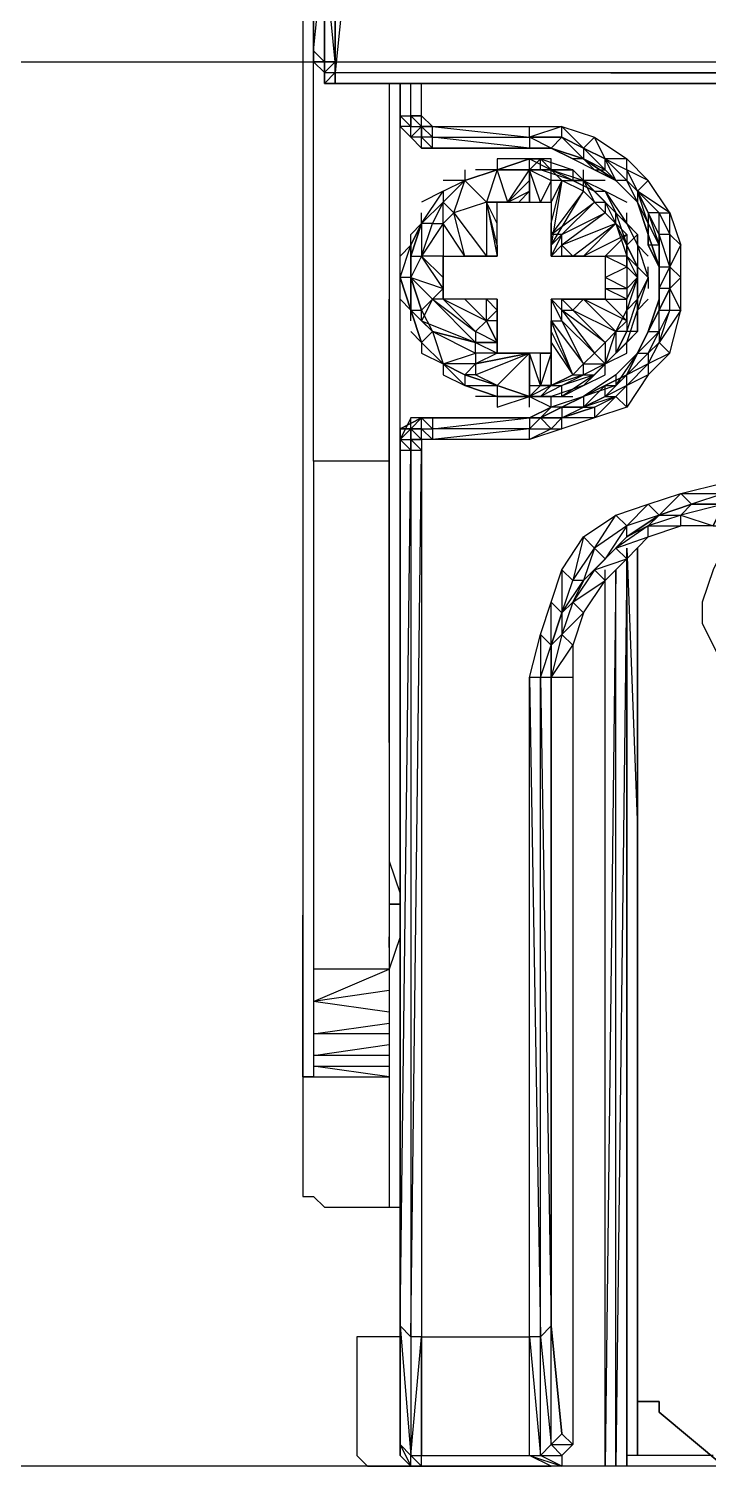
# Model space of a CAD drawing. Header units: millimetres. Extents: x 0 to 3881, y 0 to 2744.
# Drawn here: x 1731.34 to 1746.8, y 1938.23 to 1970.94 of the extents above; entities that cross this region are included whole.
import ezdxf

# ---------------------------------------------------------------- set-up
doc = ezdxf.new("R2010")
doc.units = ezdxf.units.MM

# ---------------------------------------------------------------- blocks, each defined once
blk = doc.blocks.new('A$C147918ED')
at = {"flags": 128}
for points in [[(104.678, 112.379), (104.678, 133.026), (104.678, 133.271), (104.433, 133.271), (104.187, 133.517), (0.737, 133.517), (0.491, 133.271), (0.246, 133.026), (0.246, 112.379), (0.246, 31.96), (0.491, 31.714), (0.491, 31.468), (0.737, 31.468), (1.965, 31.468), (2.211, 31.468), (2.456, 31.468), (102.468, 31.468), (102.713, 31.468), (102.959, 31.468)], [(0.491, 31.714), (0.246, 31.96), (0.246, 32.205), (0.491, 34.676), (0.491, 34.922), (0.491, 130.078), (0.491, 130.324), (0.246, 132.78), (0.246, 133.026)], [(0.246, 22.872), (0.246, 112.379), (0.246, 108.435), (0.246, 108.189), (0.246, 107.944), (0.246, 80.405), (0.246, 80.159), (0.246, 79.914), (0.246, 79.422), (0.246, 70.811), (0.246, 70.566), (0.246, 70.074), (0.246, 69.829), (0.246, 44.255), (0, 36.887), (0, 36.641), (0, 36.395)], [(0, 56.796), (0, 36.395), (0, 36.15), (0, 12.541)], [(0.983, 34.185), (0.737, 31.714), (0.737, 34.185), (0.737, 31.96), (0.491, 34.43), (0.491, 31.96), (0.491, 34.676)], [(0.491, 31.468), (0.737, 31.468), (0.737, 31.714), (0.737, 31.96), (0.491, 31.96)], [(0.737, 31.714), (0.737, 31.96)], [(1.965, 31.468), (1.965, 26.556), (1.965, 22.872), (0.246, 22.872), (0.246, 11.313), (0.246, 10.576), (0.246, 9.839), (0.246, 9.348), (0.246, 9.102), (0.246, 8.857), (0, 8.857), (0, 9.102), (0, 9.594), (0, 10.331), (0, 10.822), (0, 11.804), (0, 12.541), (0, 6.386), (0, 6.141), (0.246, 6.141), (0.491, 5.895), (1.965, 5.895)], [(0.491, 31.468), (0.491, 31.714)], [(2.211, 30.486), (2.211, 30.732), (2.456, 30.732), (2.456, 31.468)], [(2.456, 30.486), (2.456, 30.732), (2.702, 30.732), (2.702, 31.468)], [(1.965, 17.945), (1.965, 16.717), (1.965, 16.471), (1.965, 16.225), (1.965, 15.734), (1.965, 15.243), (1.965, 14.506), (1.965, 13.769), (2.211, 13.032), (2.211, 12.05), (1.965, 11.313), (1.965, 10.576), (1.965, 9.839), (1.965, 9.348), (1.965, 8.857), (1.965, 8.611), (1.965, 8.351), (1.965, 5.895), (2.211, 5.895), (2.211, 23.117), (2.211, 30.732)], [(2.211, 30.486), (2.456, 30.24), (2.456, 30.486), (2.456, 30.732), (2.456, 30.486)], [(2.456, 30.24), (2.702, 30.486), (2.456, 30.732)], [(2.702, 29.995), (2.948, 29.995), (2.702, 30.24), (2.702, 30.486), (2.948, 30.486), (2.702, 30.486)], [(2.702, 30.486), (2.948, 30.24), (2.948, 30.486)], [(2.948, 30.486), (5.158, 30.486), (5.895, 30.486), (6.632, 30.24), (7.369, 29.749), (7.86, 29.258)], [(2.948, 30.486), (5.158, 30.24), (5.158, 30.486)], [(5.895, 30.24), (5.895, 30.486), (5.158, 30.24), (5.158, 30.486)], [(6.878, 29.749), (6.632, 30.24), (6.386, 29.995), (5.895, 30.486)], [(2.948, 29.995), (2.948, 30.24), (2.702, 30.24)], [(5.158, 30.24), (5.158, 29.995)], [(5.158, 29.995), (2.948, 29.995), (5.158, 29.995), (5.649, 29.995), (6.386, 29.749), (7.123, 29.258), (7.614, 28.767), (7.86, 28.03), (8.106, 27.293), (8.106, 26.556), (7.86, 25.819), (7.614, 25.328), (7.123, 24.837), (6.386, 24.345), (5.649, 24.1), (5.158, 23.854), (2.948, 23.854), (2.702, 23.854), (2.456, 23.854), (2.211, 23.363), (2.211, 23.117), (2.211, 23.363), (2.456, 23.609), (2.456, 23.854)], [(5.649, 29.995), (5.158, 29.995)], [(5.158, 29.995), (5.649, 29.995)], [(4.667, 28.767), (4.421, 28.767), (4.667, 28.767), (4.421, 29.503), (4.176, 28.767), (4.176, 27.539), (3.684, 27.539), (3.193, 28.275)], [(3.684, 29.503), (3.684, 29.258), (4.421, 29.503), (3.93, 29.503)], [(4.421, 28.275), (4.421, 28.767), (4.176, 28.767), (4.667, 28.767), (5.158, 29.503)], [(4.667, 28.767), (4.913, 28.767), (5.158, 29.012), (5.158, 28.767), (5.404, 28.767), (5.158, 29.503)], [(5.649, 29.503), (5.404, 29.749), (5.158, 29.749), (5.404, 29.749), (5.158, 29.503), (5.404, 29.503), (5.404, 29.749), (6.141, 29.503), (5.649, 29.503), (6.386, 29.258), (6.386, 29.503)], [(5.158, 29.503), (5.649, 29.503)], [(5.158, 29.503), (5.649, 29.258), (5.404, 28.767), (5.649, 28.767), (5.649, 29.258), (5.649, 29.503), (5.895, 29.258), (6.386, 29.258)], [(6.141, 29.503), (5.649, 29.503)], [(7.369, 29.503), (7.369, 29.258), (7.123, 29.258), (6.878, 29.503), (7.123, 29.258), (6.878, 29.749)], [(7.614, 28.767), (7.123, 29.258), (7.614, 28.767), (7.123, 29.258), (7.614, 28.767), (7.369, 29.258), (7.614, 29.012), (7.369, 29.503)], [(3.193, 29.012), (3.684, 29.258), (3.193, 29.258)], [(3.193, 28.275), (3.193, 27.539), (3.684, 27.539), (3.439, 28.521), (3.684, 29.258), (4.176, 28.767), (3.439, 28.521), (4.176, 27.539)], [(5.895, 27.784), (5.895, 28.03), (5.649, 28.03), (5.649, 27.784), (5.895, 28.03), (5.649, 27.539), (5.649, 27.784), (6.386, 29.012), (5.895, 29.258), (5.649, 27.784), (5.649, 28.275), (5.895, 29.258), (5.649, 28.767), (5.649, 28.275)], [(5.895, 29.258), (5.649, 29.258)], [(6.878, 29.258), (6.386, 29.258), (6.878, 29.012), (7.369, 28.767)], [(6.386, 29.012), (6.386, 29.258), (6.632, 28.767), (6.878, 28.767), (6.878, 28.521), (7.123, 28.275), (7.369, 28.03), (7.369, 27.539)], [(8.106, 28.521), (8.351, 28.03), (8.351, 28.521), (7.86, 29.258)], [(2.211, 26.802), (2.211, 27.047), (2.456, 27.784), (2.456, 28.03), (2.702, 28.275), (3.193, 29.012), (2.702, 28.767)], [(7.123, 28.275), (5.895, 27.784), (6.141, 27.539), (5.895, 27.539), (6.386, 27.539), (6.141, 27.539), (7.123, 28.275), (6.878, 28.521), (6.632, 28.767), (6.386, 29.012), (5.649, 28.03), (6.632, 28.767), (5.895, 28.03), (6.878, 28.521), (5.895, 27.784)], [(6.632, 29.012), (7.123, 28.521), (6.878, 28.767), (7.123, 28.275), (7.123, 28.521), (7.369, 28.275), (7.614, 28.03), (7.614, 27.784), (7.614, 27.293), (7.614, 27.047), (7.614, 26.556), (7.614, 25.819)], [(6.878, 29.012), (7.369, 28.275), (7.369, 28.521)], [(2.211, 27.539), (2.456, 27.784), (2.702, 28.275), (2.702, 28.521)], [(2.948, 28.275), (3.193, 28.767), (2.948, 28.275), (3.193, 28.275), (2.702, 27.539)], [(3.193, 26.556), (3.193, 26.802), (3.193, 27.047), (3.193, 27.539), (3.684, 27.539), (4.176, 27.539), (4.421, 27.539), (4.421, 28.767), (4.667, 28.767), (4.913, 28.767), (5.158, 28.767), (5.404, 28.767), (5.649, 28.767), (5.649, 28.275), (5.649, 27.784), (5.649, 27.539), (5.895, 27.539), (6.386, 27.539), (6.878, 27.539), (6.878, 27.047), (6.878, 26.802), (6.878, 26.556), (6.386, 26.556), (5.895, 26.556), (5.649, 26.556), (5.649, 26.065), (5.649, 25.574), (5.649, 25.328), (5.404, 25.328), (5.158, 25.328), (4.913, 25.328), (4.667, 25.328), (4.421, 25.328), (4.421, 26.556)], [(4.421, 27.784), (4.421, 27.539), (4.421, 27.784), (4.421, 28.275), (4.176, 28.767)], [(4.421, 27.539), (4.421, 27.784), (4.421, 28.275), (4.421, 28.767)], [(4.913, 28.767), (5.158, 28.767)], [(7.86, 28.275), (7.86, 27.784), (7.86, 28.03), (7.86, 28.275), (7.614, 28.767), (7.86, 28.275), (7.614, 28.767)], [(8.351, 26.31), (8.351, 26.802), (8.106, 26.31), (8.351, 26.802), (8.106, 26.802), (8.106, 27.293), (8.351, 27.293), (8.351, 28.03), (8.106, 28.03), (7.86, 28.521), (8.106, 27.784), (7.86, 27.784), (7.86, 28.275)], [(8.351, 28.521), (8.597, 27.784)], [(6.386, 27.539), (7.123, 28.275), (7.369, 28.03), (6.386, 27.539), (6.878, 27.539), (7.369, 28.03), (7.369, 27.539), (7.369, 27.293), (6.878, 27.539), (6.878, 27.047), (7.369, 27.293), (7.369, 26.802), (6.878, 27.047), (6.878, 26.802), (7.369, 26.802), (7.369, 26.556)], [(7.614, 28.03), (7.614, 27.293), (7.369, 27.784), (7.614, 27.293), (7.369, 27.539), (6.878, 27.539)], [(8.597, 26.31), (8.597, 27.047), (8.351, 27.293), (8.351, 26.802), (8.351, 27.293), (8.597, 27.784), (8.351, 28.03), (8.351, 27.293), (8.106, 28.03), (8.106, 27.293), (8.106, 26.802), (8.106, 27.293), (8.106, 26.802), (8.351, 27.293), (8.351, 26.802), (8.106, 26.31), (8.106, 26.556), (8.106, 26.802), (8.106, 26.31), (8.351, 26.31), (8.597, 26.31), (8.351, 26.802), (8.597, 27.047), (8.597, 27.784)], [(3.193, 26.802), (3.193, 26.556), (3.193, 26.802), (3.193, 27.047), (3.193, 27.539), (2.702, 27.539)], [(7.86, 27.539), (7.614, 27.784), (7.86, 27.047), (7.86, 27.293)], [(2.456, 25.819), (2.702, 25.574), (2.702, 25.328), (3.193, 25.082), (3.193, 24.837), (3.684, 24.591), (3.193, 25.082), (2.702, 25.574), (2.456, 26.31), (2.211, 27.047), (2.211, 27.293)], [(6.632, 23.854), (7.123, 24.345), (7.369, 24.1), (7.369, 24.591), (7.369, 24.837), (7.614, 25.328), (7.86, 25.819), (8.106, 26.556), (8.106, 27.293)], [(2.702, 25.574), (2.948, 25.819), (2.456, 26.31), (2.702, 26.31), (2.456, 27.047), (2.702, 26.31), (2.948, 25.819), (3.193, 25.082), (3.684, 24.591), (4.421, 24.345), (3.93, 24.345)], [(7.369, 26.802), (7.614, 27.047), (7.369, 26.31), (7.369, 26.556), (7.614, 27.047)], [(7.86, 26.556), (7.614, 26.31), (7.86, 27.047), (7.86, 26.802)], [(1.965, 26.556), (1.965, 22.872), (1.965, 11.313), (0.246, 11.313)], [(2.456, 26.065), (2.456, 26.31), (2.211, 26.556)], [(2.702, 2.947), (5.158, 2.947), (5.158, 17.945), (5.404, 18.927), (5.649, 19.664), (5.895, 20.401), (6.386, 21.152), (7.123, 21.644), (7.86, 21.889), (8.597, 22.135), (9.579, 22.38)], [(2.948, 25.819), (3.93, 25.574), (2.948, 26.556)], [(4.176, 26.065), (3.684, 26.556), (3.193, 26.556), (4.176, 26.065), (3.93, 25.819), (3.93, 25.574), (4.421, 25.328), (3.93, 25.328)], [(4.421, 25.328), (4.421, 25.574), (4.421, 26.065), (4.421, 26.556), (4.176, 26.556), (3.684, 26.556), (3.193, 26.556)], [(4.421, 25.574), (4.421, 26.065), (4.176, 26.065), (4.421, 26.31), (4.421, 26.065), (4.421, 26.556), (4.421, 25.328), (4.421, 25.574), (3.93, 25.574), (4.421, 25.574), (3.93, 25.819)], [(5.895, 26.31), (6.141, 26.31), (5.895, 26.556), (6.386, 26.556), (6.141, 26.31)], [(6.386, 26.556), (6.878, 26.556), (7.369, 26.065), (7.369, 26.556)], [(7.123, 25.328), (7.369, 25.819), (7.123, 25.819), (7.369, 26.31), (7.369, 25.819), (7.614, 26.556), (7.369, 26.31), (7.369, 26.065), (7.123, 25.819), (6.878, 25.574), (6.878, 25.082), (6.632, 25.328)], [(5.649, 25.574), (5.649, 25.328), (5.649, 24.591), (6.141, 24.837), (6.386, 24.837), (6.386, 25.082), (6.878, 25.082), (7.123, 25.819), (7.123, 25.328), (7.369, 25.574), (7.614, 25.819), (7.369, 25.819), (7.123, 25.328), (7.614, 25.819), (7.369, 25.574), (7.614, 26.31), (7.614, 26.065)], [(5.895, 26.065), (5.895, 26.31)], [(8.351, 25.328), (8.597, 26.31), (8.106, 25.574), (8.351, 26.31), (8.106, 25.819), (8.106, 26.31), (7.86, 25.819), (8.106, 25.819), (8.106, 25.574), (8.351, 25.328), (7.86, 25.082), (8.106, 25.574), (7.86, 25.328), (8.106, 25.819), (7.614, 25.328)], [(1.965, 17.945), (1.965, 26.065)], [(5.649, 26.065), (5.895, 26.065)], [(5.649, 25.819), (6.141, 24.837), (5.649, 26.065), (6.386, 25.082), (6.141, 24.837)], [(2.948, 25.819), (3.93, 25.328), (3.93, 25.574)], [(8.351, 25.328), (7.86, 24.837), (7.369, 24.1), (6.632, 23.854), (5.895, 23.609), (5.158, 23.363), (2.948, 23.363), (2.702, 23.363)], [(5.404, 24.591), (5.404, 25.328), (5.158, 25.328), (3.93, 25.082), (5.158, 25.328), (4.421, 25.328), (3.93, 25.082), (3.684, 24.837)], [(5.158, 25.328), (4.421, 25.328), (4.913, 25.328)], [(4.913, 25.328), (5.158, 25.328), (5.158, 25.082), (5.158, 24.591), (5.158, 24.345), (5.158, 24.591), (5.404, 24.591), (5.158, 25.328), (5.158, 25.082), (5.158, 25.328), (5.158, 24.591), (5.158, 25.082)], [(5.404, 25.328), (5.649, 25.328), (5.404, 24.591), (5.649, 24.591), (5.404, 24.591), (5.158, 24.345), (5.404, 24.345), (5.649, 24.345), (5.895, 24.345), (5.895, 24.591), (5.404, 24.345), (5.895, 24.345), (6.386, 24.591), (6.632, 24.837), (5.895, 24.345)], [(7.123, 24.591), (7.614, 25.328), (7.123, 24.837), (7.123, 24.591), (6.386, 24.345), (5.649, 24.1)], [(5.158, 24.345), (4.421, 24.591), (3.684, 24.837), (3.193, 25.082), (3.684, 24.837), (3.684, 24.591)], [(6.878, 25.082), (6.632, 24.837), (6.878, 25.082), (6.386, 24.837), (6.632, 24.837), (5.895, 24.591), (6.386, 24.837), (5.649, 24.591), (5.895, 24.591), (5.404, 24.345)], [(6.386, 24.591), (5.649, 24.345), (6.141, 24.345)], [(6.632, 24.1), (7.123, 24.345), (6.386, 24.1), (6.878, 24.591), (6.386, 24.345), (6.878, 24.591), (6.386, 24.345)], [(6.878, 24.345), (7.369, 24.837), (6.878, 24.591)], [(6.878, 24.345), (6.878, 24.591)], [(6.386, 24.345), (5.895, 24.1), (5.895, 23.854), (5.404, 23.854), (5.895, 23.854), (5.404, 23.854), (5.895, 24.1), (5.649, 24.1), (5.404, 23.854), (5.158, 23.854), (5.404, 23.854), (5.158, 23.609), (5.649, 23.609), (5.158, 23.363), (5.158, 23.609), (2.948, 23.363), (2.702, 23.609), (2.948, 23.609), (2.948, 23.363)], [(5.158, 24.1), (5.158, 24.345)], [(2.456, 23.609), (2.702, 23.854), (2.211, 23.609), (2.702, 23.854), (2.948, 23.854)], [(2.211, 23.117), (2.211, 23.363), (2.211, 23.609), (2.456, 23.609), (2.211, 23.609), (2.211, 23.363)], [(2.456, 23.609), (2.456, 23.363), (2.456, 23.609), (2.211, 23.609), (2.456, 23.609), (2.211, 23.363), (2.456, 23.363), (2.456, 23.117), (2.456, 23.363), (2.702, 23.363), (2.702, 23.609), (2.456, 23.609), (2.702, 23.363), (2.456, 23.363), (2.702, 23.363), (2.702, 23.117)], [(2.702, 23.363), (2.702, 23.609)], [(5.649, 23.609), (5.895, 23.609), (5.895, 23.854), (5.649, 23.609), (5.404, 23.854)], [(2.456, 23.117), (2.702, 23.117), (2.456, 23.363)], [(2.211, 23.117), (2.211, 5.895)], [(8.597, 22.135), (9.579, 22.135), (8.843, 21.889)], [(8.106, 21.644), (7.369, 21.152), (8.106, 21.644), (7.86, 21.398), (7.369, 21.152), (7.369, 21.398), (7.86, 21.889), (8.106, 21.644), (7.369, 21.398), (6.878, 20.647), (7.369, 21.152), (7.123, 20.892), (6.878, 20.647), (6.632, 20.892), (7.123, 21.644), (7.369, 21.398), (6.632, 20.892), (6.386, 20.155), (6.878, 20.647), (6.632, 20.401), (6.386, 20.155), (6.141, 20.155)], [(9.334, 21.398), (9.579, 21.398), (9.579, 21.889), (8.843, 21.889), (8.106, 21.644)], [(9.579, 21.398), (9.579, 21.889), (9.334, 21.398), (9.579, 21.889), (8.597, 21.644), (9.334, 21.398), (8.597, 21.398)], [(7.86, 21.152), (8.597, 21.398)], [(6.386, 19.419), (6.878, 20.155), (7.369, 20.647), (7.86, 21.152)], [(7.369, 0), (7.369, 20.647), (7.123, 0), (7.123, 20.401), (6.878, 0), (6.878, 20.401)], [(7.369, 17.945), (7.369, 0.246), (7.369, 20.892), (7.614, 14.506)], [(7.369, 6.141), (7.369, 12.05), (7.369, 17.945), (7.369, 20.647), (7.369, 0.246), (7.369, 12.05)], [(5.895, 19.419), (6.141, 20.155)], [(5.649, 18.682), (5.895, 19.419), (5.649, 18.682), (5.649, 17.945), (5.649, 18.682), (5.649, 19.664), (5.895, 19.419)], [(6.386, 19.419), (6.141, 18.682), (6.141, 17.945), (6.141, 0.491), (5.895, 0.737)], [(6.141, 17.945), (5.649, 17.945), (6.141, 18.682), (5.895, 18.927), (5.649, 17.945)], [(1.965, 17.454), (1.965, 17.208)], [(1.965, 16.471), (1.965, 15.98), (1.965, 15.489)], [(1.965, 15.734), (1.965, 15.489), (1.965, 14.997), (1.965, 14.26)], [(1.965, 14.506), (1.965, 14.26), (1.965, 13.524)], [(1.965, 13.769), (1.965, 13.524), (1.965, 12.787)], [(1.965, 12.787), (1.965, 12.05)], [(1.965, 11.804), (1.965, 12.05), (1.965, 11.313)], [(1.965, 10.822), (0.246, 10.576), (1.965, 11.313), (1.965, 11.067)], [(1.965, 10.331), (0.246, 10.576)], [(1.965, 9.839), (0.246, 9.839), (1.965, 10.085)], [(1.965, 9.348), (0.246, 9.348), (1.965, 9.594)], [(0, 8.857), (0.246, 8.857), (1.965, 8.857)], [(0.246, 8.857), (1.965, 8.857), (0.246, 9.102), (1.965, 9.102)], [(1.965, 5.895), (2.211, 5.895)], [(2.211, 3.439), (2.211, 0.737), (2.211, 0.491), (2.211, 3.193)], [(2.211, 2.947), (1.228, 2.947), (1.228, 0.491), (1.228, 0.246), (1.474, 0), (1.719, 0), (3.93, 0)], [(2.211, 0.737), (2.211, 0.491), (2.211, 3.193), (2.456, 0.246), (2.211, 0.491)], [(2.456, 2.947), (2.456, 0.246), (2.702, 2.947)], [(2.456, 0.246), (2.702, 0.246), (2.702, 2.947), (2.702, 0.246), (5.158, 0.246), (5.158, 2.947)], [(5.158, 0.246), (5.404, 0.246), (5.649, 0.491), (5.895, 0.737)], [(2.456, 0), (2.456, 0.246), (2.702, 0), (2.702, 0.246)], [(9.334, 0.246), (7.614, 0.246), (7.369, 0.246), (7.369, 0), (7.123, 0), (6.878, 0), (5.895, 0)], [(2.456, 0), (2.702, 0), (5.649, 0)]]:
    blk.add_lwpolyline(points, dxfattribs=at)
for points in [[(0.491, 31.96), (0.246, 31.96), (0.491, 31.96), (0.246, 32.205), (0.246, 31.96), (0.491, 31.714)], [(0.491, 31.714), (0.491, 31.96), (0.491, 31.714)], [(0.491, 31.714), (0.737, 31.96), (0.491, 31.714)], [(0.491, 31.714), (0.491, 31.468)], [(0.491, 31.468), (0.491, 31.714), (0.737, 31.714)], [(0.491, 31.468), (0.737, 31.468)], [(104.187, 31.468), (0.737, 31.714), (104.187, 31.714), (104.187, 31.468)], [(0.737, 31.714), (0.737, 31.468)], [(0.737, 31.468), (104.187, 31.468), (0.737, 31.468)], [(104.187, 31.468), (0.737, 31.468)], [(2.211, 31.468), (2.211, 30.732)], [(2.211, 30.486), (2.211, 30.732), (2.456, 30.486), (2.211, 30.486)], [(2.211, 30.486), (2.211, 30.732)], [(2.211, 30.486), (2.456, 30.24)], [(2.456, 30.24), (2.211, 30.486), (2.456, 30.24), (2.702, 29.995)], [(2.456, 30.732), (2.702, 30.486), (2.702, 30.732)], [(2.702, 30.732), (2.456, 30.732)], [(2.702, 29.995), (2.456, 30.24), (2.456, 30.486), (2.702, 30.486), (2.456, 30.24)], [(2.702, 30.486), (2.702, 30.24), (2.456, 30.24), (2.702, 29.995), (2.702, 30.24)], [(2.702, 30.486), (2.702, 30.732), (2.948, 30.486)], [(5.158, 29.995), (2.948, 30.24), (5.158, 30.24), (5.158, 29.995)], [(5.158, 30.24), (5.895, 30.24), (5.158, 30.24), (5.895, 30.24), (5.649, 29.995), (5.158, 29.995), (5.649, 29.995)], [(5.895, 30.24), (6.386, 29.995), (5.895, 30.24), (6.386, 29.995), (6.386, 29.749)], [(2.948, 29.995), (2.702, 29.995)], [(2.948, 29.995), (2.702, 29.995), (2.948, 29.995)], [(2.948, 29.995), (5.158, 29.995)], [(5.649, 29.995), (5.158, 29.995)], [(5.649, 29.995), (6.386, 29.749)], [(5.649, 29.995), (6.386, 29.749), (6.141, 29.749), (5.649, 29.995), (6.141, 29.749)], [(6.386, 29.995), (6.878, 29.749), (6.386, 29.995), (6.878, 29.503), (6.878, 29.749)], [(4.421, 29.503), (3.684, 29.258)], [(4.421, 29.503), (3.684, 29.258)], [(3.684, 29.258), (4.421, 29.503)], [(4.421, 29.749), (4.421, 29.503), (5.158, 29.749)], [(5.158, 29.749), (4.421, 29.503), (5.158, 29.503)], [(4.421, 29.503), (5.158, 29.503), (4.421, 29.503)], [(5.158, 29.749), (5.649, 29.503), (5.649, 29.749), (5.158, 29.749)], [(5.404, 29.503), (5.649, 29.503), (5.158, 29.503)], [(5.158, 29.012), (5.158, 28.767), (5.158, 29.503), (5.158, 29.012)], [(5.158, 29.503), (5.158, 29.258)], [(5.649, 29.503), (6.386, 29.258), (6.141, 29.258), (5.404, 29.503), (6.141, 29.503), (6.141, 29.258)], [(6.386, 29.749), (6.141, 29.749), (6.632, 29.503)], [(6.141, 29.258), (6.632, 29.012), (6.141, 29.503), (6.386, 29.258), (6.632, 29.012)], [(6.386, 29.749), (7.123, 29.258)], [(6.386, 29.749), (6.632, 29.503), (6.878, 29.503)], [(6.632, 29.503), (7.123, 29.258)], [(6.878, 29.749), (7.369, 29.258), (6.878, 29.749)], [(7.369, 29.749), (6.878, 29.749), (7.369, 29.503)], [(7.86, 29.258), (7.369, 29.503), (7.614, 29.012)], [(3.684, 29.258), (3.193, 28.767)], [(3.684, 29.258), (3.193, 28.767)], [(3.193, 28.767), (3.684, 29.258)], [(4.667, 28.767), (5.158, 29.012), (5.158, 29.258)], [(6.386, 29.258), (6.878, 28.767), (6.632, 29.012)], [(7.123, 29.258), (7.614, 28.767)], [(3.193, 29.012), (3.193, 28.767), (2.702, 28.275)], [(6.878, 29.012), (7.123, 28.521), (6.632, 29.012)], [(7.614, 29.012), (7.614, 28.767), (7.86, 28.275)], [(7.614, 29.012), (7.86, 28.521), (7.614, 29.012)], [(7.614, 29.012), (8.106, 28.521), (8.351, 28.521), (7.614, 29.012)], [(3.193, 28.767), (2.702, 28.275)], [(3.193, 28.767), (3.439, 28.521), (3.193, 28.275)], [(4.176, 28.767), (4.421, 27.539), (4.421, 27.784), (4.176, 28.767)], [(7.369, 27.784), (7.614, 28.03), (7.123, 28.521), (7.369, 27.784), (7.123, 28.275), (7.369, 27.539)], [(7.614, 28.767), (7.86, 28.03)], [(7.86, 28.521), (7.86, 28.275), (8.106, 27.784), (8.106, 28.03), (8.106, 28.521)], [(2.456, 27.784), (2.702, 28.275), (2.456, 27.539)], [(2.456, 27.047), (2.456, 27.539), (2.702, 28.275), (2.456, 27.784), (2.456, 27.047), (2.456, 26.31)], [(2.702, 28.275), (2.702, 27.539), (2.948, 28.275)], [(7.369, 28.275), (7.614, 27.784), (7.614, 28.03), (7.369, 28.275)], [(7.86, 28.03), (8.106, 27.293)], [(2.456, 27.047), (2.456, 27.784), (2.456, 27.047), (2.211, 27.047), (2.456, 26.31)], [(2.456, 27.047), (2.456, 27.539), (2.702, 27.539), (2.456, 27.047)], [(2.702, 27.539), (3.193, 27.047), (3.193, 26.802), (2.948, 26.556), (2.456, 27.047), (3.193, 26.802)], [(3.193, 26.556), (3.193, 27.539)], [(4.421, 27.539), (4.176, 27.539)], [(5.895, 27.784), (5.649, 27.539), (5.895, 27.539)], [(7.369, 27.539), (7.614, 27.047), (7.369, 27.293)], [(7.86, 27.784), (8.106, 27.293)], [(8.106, 27.784), (8.106, 27.293)], [(7.614, 26.556), (7.614, 27.293), (7.614, 26.556), (7.614, 27.293), (7.86, 27.047)], [(1.965, 26.556), (1.965, 26.065), (1.965, 26.556)], [(2.948, 26.556), (2.702, 26.065), (2.702, 26.31)], [(2.948, 26.556), (3.93, 25.819), (3.193, 26.556), (2.948, 26.556)], [(4.176, 26.065), (4.176, 26.556), (3.684, 26.556)], [(4.421, 26.31), (4.421, 26.556), (4.176, 26.556)], [(5.895, 26.556), (5.649, 26.556), (5.895, 26.31)], [(5.895, 26.065), (5.649, 26.556), (5.649, 26.065)], [(6.386, 26.556), (7.123, 25.819), (7.369, 26.065)], [(7.369, 26.556), (6.878, 26.802), (6.878, 26.556)], [(7.614, 25.819), (7.614, 26.556), (7.614, 26.31)], [(8.106, 26.31), (8.106, 26.802), (8.106, 26.31)], [(2.702, 25.574), (2.456, 26.31), (2.702, 25.574)], [(2.702, 25.574), (2.456, 26.31), (2.702, 25.574)], [(5.895, 26.31), (6.632, 25.328), (6.878, 25.574)], [(6.141, 26.31), (7.123, 25.819), (6.878, 25.574)], [(8.106, 26.31), (7.86, 25.819), (8.106, 26.31), (7.86, 25.819), (8.106, 26.31)], [(1.965, 26.065), (1.965, 16.471)], [(2.948, 25.819), (2.702, 26.065), (3.93, 25.574)], [(4.176, 26.065), (4.421, 25.574)], [(5.649, 25.819), (5.649, 26.065), (5.649, 25.574)], [(5.895, 26.065), (6.632, 25.328), (6.386, 25.082)], [(2.702, 25.574), (3.193, 25.082)], [(3.193, 25.082), (2.702, 25.574), (3.193, 25.082)], [(5.649, 25.574), (6.141, 24.837), (5.649, 24.591), (5.649, 25.574)], [(6.878, 25.082), (7.369, 25.328), (7.369, 25.574)], [(7.86, 25.819), (7.614, 25.328), (7.86, 25.819)], [(7.614, 25.328), (7.86, 25.819), (7.614, 25.328)], [(3.93, 25.328), (3.93, 25.082), (3.193, 25.082)], [(5.158, 25.328), (4.421, 24.591), (3.93, 24.837), (3.684, 24.837), (3.93, 25.082), (3.93, 24.837)], [(4.667, 25.328), (4.913, 25.328), (4.421, 25.328)], [(6.878, 25.082), (7.123, 25.328), (6.632, 24.837), (7.123, 25.328)], [(7.614, 25.328), (7.86, 25.328), (7.86, 25.082), (7.86, 24.837), (7.369, 24.591), (7.86, 25.082), (7.369, 24.837), (7.614, 25.328), (7.369, 24.837)], [(7.369, 24.837), (7.86, 25.328), (7.369, 24.837)], [(3.684, 24.837), (3.193, 25.082), (3.684, 24.837)], [(6.386, 24.591), (6.878, 24.837), (6.878, 25.082)], [(4.421, 24.591), (3.684, 24.837), (4.421, 24.591)], [(3.684, 24.591), (4.421, 24.591), (4.421, 24.345)], [(5.158, 24.345), (4.421, 24.591), (5.158, 24.345)], [(5.404, 24.345), (5.649, 24.591), (5.158, 24.345)], [(7.123, 24.591), (7.369, 24.837), (6.878, 24.591), (7.369, 24.837), (6.878, 24.591)], [(6.878, 24.345), (7.123, 24.345), (7.369, 24.591)], [(4.421, 24.345), (4.421, 24.1), (5.158, 24.345)], [(4.421, 24.345), (5.158, 24.345)], [(5.158, 24.345), (5.649, 24.1), (5.649, 24.345)], [(5.404, 24.345), (5.158, 24.345)], [(6.386, 24.345), (6.386, 24.1), (5.895, 24.1), (6.386, 24.1), (6.632, 24.1), (6.632, 23.854), (5.895, 23.854), (6.386, 24.1), (5.895, 24.1)], [(6.386, 24.1), (6.878, 24.345), (6.386, 24.1)], [(5.158, 23.854), (5.649, 24.1), (5.158, 23.854)], [(5.895, 24.1), (5.404, 23.854), (5.895, 24.1)], [(5.895, 23.854), (6.632, 24.1), (5.895, 23.854)], [(2.456, 23.609), (2.702, 23.854), (2.456, 23.609)], [(2.702, 23.854), (2.456, 23.609), (2.702, 23.609)], [(2.702, 23.854), (2.948, 23.854), (2.702, 23.854), (2.948, 23.854)], [(2.702, 23.854), (2.948, 23.854), (2.948, 23.609), (2.702, 23.854)], [(2.948, 23.854), (5.158, 23.854)], [(5.158, 23.854), (5.158, 23.609), (2.948, 23.609)], [(5.404, 23.854), (5.158, 23.854), (5.404, 23.854)], [(2.211, 23.117), (2.211, 23.363)], [(2.211, 23.117), (2.456, 23.117), (2.211, 23.363), (2.211, 23.117)], [(2.211, 5.895), (2.211, 23.117)], [(2.211, 3.193), (2.456, 23.117), (2.456, 2.947), (2.211, 3.193)], [(2.211, 3.439), (2.211, 0.737), (2.211, 3.193), (2.211, 23.117), (2.211, 5.895)], [(2.702, 2.947), (2.456, 2.947), (2.702, 23.117)], [(8.597, 22.135), (8.106, 21.644), (8.597, 21.644), (8.843, 21.889), (8.106, 21.644), (8.843, 21.889)], [(8.597, 21.398), (8.597, 21.644), (7.86, 21.398)], [(8.843, 21.889), (9.579, 21.889), (8.843, 21.889)], [(7.86, 21.152), (7.86, 21.398), (7.123, 20.892)], [(8.106, 1.474), (7.86, 1.474), (7.614, 1.474), (7.86, 1.474), (8.106, 1.474), (8.106, 1.228), (9.579, 0), (25.559, 0), (27.033, 1.228), (27.033, 1.474), (27.279, 1.474), (27.524, 1.474), (27.524, 21.398), (27.524, 1.474), (27.279, 1.474), (27.033, 1.474), (27.033, 1.228), (25.559, 0), (9.579, 0), (8.106, 1.228)], [(9.088, 19.173), (9.334, 18.682), (9.579, 18.19), (10.071, 17.699), (10.562, 17.454), (11.053, 17.454), (11.544, 17.454), (12.036, 17.699), (12.527, 18.19), (12.772, 18.682), (13.018, 19.173), (13.018, 19.664), (12.772, 20.401), (12.527, 20.892), (12.036, 21.152), (11.544, 21.398), (11.053, 21.398), (10.562, 21.398), (10.071, 21.152), (9.579, 20.892), (9.334, 20.401), (9.088, 19.664)], [(13.018, 19.664), (12.772, 20.401), (12.527, 20.892), (12.036, 21.152), (11.544, 21.398), (11.053, 21.398), (10.562, 21.398), (10.071, 21.152), (9.579, 20.892), (9.334, 20.401), (9.088, 19.664), (9.088, 19.173), (9.334, 18.682), (9.579, 18.19), (10.071, 17.699), (10.562, 17.454), (11.053, 17.454), (11.544, 17.454), (12.036, 17.699), (12.527, 18.19), (12.772, 18.682), (13.018, 19.173)], [(6.386, 21.152), (6.141, 20.155), (6.632, 20.892)], [(7.369, 20.647), (7.123, 20.892), (6.632, 20.401)], [(7.369, 20.647), (7.369, 10.822), (7.369, 0), (7.369, 10.822)], [(7.614, 1.474), (7.614, 20.892)], [(5.895, 20.401), (5.895, 19.419), (6.141, 20.155)], [(6.878, 20.155), (6.632, 20.401), (6.141, 19.664)], [(5.895, 19.419), (6.386, 20.155), (6.141, 19.664)], [(6.386, 19.419), (6.141, 19.664), (5.895, 18.927)], [(5.649, 18.682), (5.895, 19.419), (5.895, 18.927)], [(5.404, 18.927), (5.404, 17.945), (5.649, 18.682)], [(5.158, 17.945), (5.404, 2.947), (5.404, 17.945)], [(5.404, 17.945), (5.649, 3.193), (5.649, 17.945)], [(5.649, 17.945), (5.649, 3.193)], [(1.965, 12.787), (2.211, 12.787)], [(2.211, 3.439), (2.211, 3.193), (2.211, 5.895)], [(7.369, 0.246), (7.369, 6.141), (7.369, 0.246)], [(5.404, 0.246), (5.404, 2.947), (5.158, 2.947)], [(5.649, 0.491), (5.649, 3.193), (5.404, 2.947)], [(5.649, 3.193), (5.895, 0.737)], [(7.614, 0.246), (7.614, 1.474)], [(2.211, 0.246), (2.211, 0.491), (2.211, 0.737)], [(2.456, 0), (2.211, 0.246), (2.211, 0.491)], [(5.649, 0.491), (6.141, 0.491), (5.895, 0.246)], [(5.895, 0), (5.649, 0), (5.158, 0.246)], [(5.895, 0.246), (5.895, 0), (5.404, 0.246)]]:
    blk.add_lwpolyline(points, close=True, dxfattribs=at)

msp = doc.modelspace()

# ---------------------------------------------------------------- linework, layer by layer
at = {"color": 8}
msp.add_lwpolyline([(1495.634, 1970.191), (2272.034, 1970.191), (2272.037, 1938.234), (1495.637, 1938.234)], close=True, dxfattribs=at)

# ---------------------------------------------------------------- block references
at = {"color": 7, "ltscale": 3}
msp.add_blockref('A$C147918ED', (1737.573, 1938.234), dxfattribs=at)

doc.saveas('drawing.dxf')
